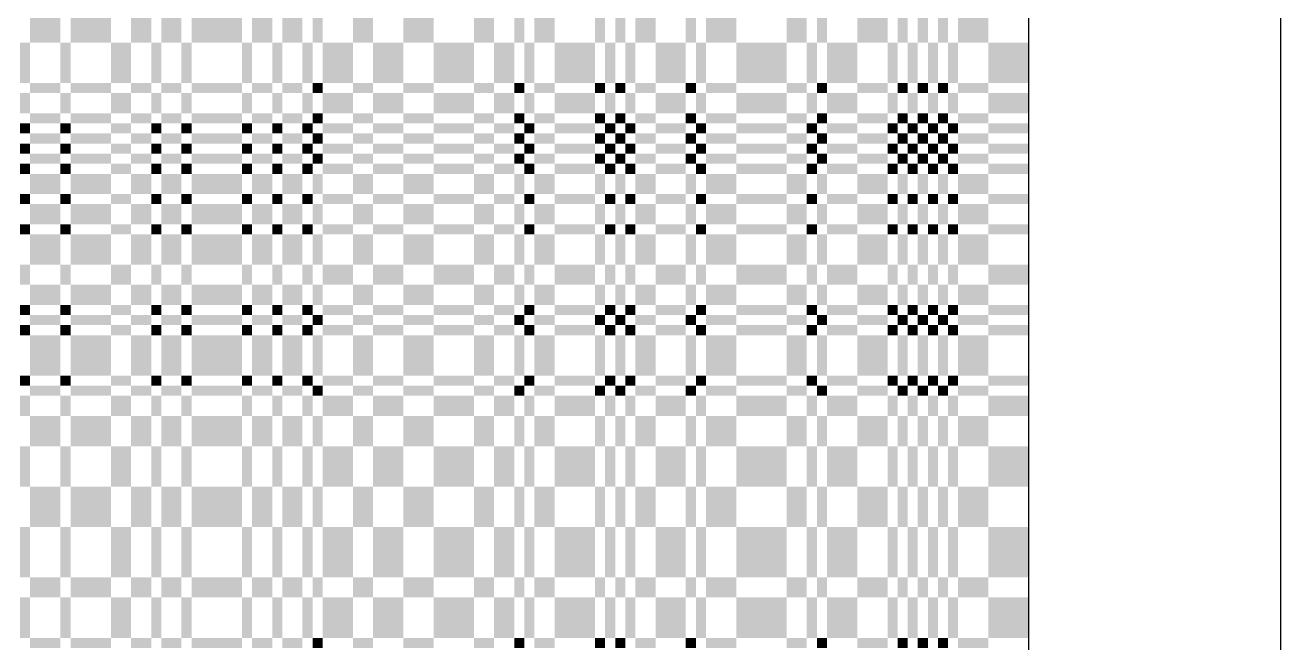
# Model space of a CAD drawing. Extents: x 0 to 200, y 0 to 200.
# Drawn here: x 100.4 to 200, y 99.6 to 148.6 of the extents above; entities that cross this region are included whole.
import ezdxf

# ---------------------------------------------------------------- set-up
doc = ezdxf.new("R2010")
doc.units = 0

msp = doc.modelspace()

# ---------------------------------------------------------------- linework, layer by layer
at = {"layer": 'CHROME'}
for points in [[(100.8, 147.2), (103.2, 147.2), (100.8, 149.6), (103.2, 149.6)], [(104, 147.2), (107.2, 147.2), (104, 149.6), (107.2, 149.6)], [(108.8, 147.2), (110.4, 147.2), (108.8, 149.6), (110.4, 149.6)], [(111.2, 147.2), (112.8, 147.2), (111.2, 149.6), (112.8, 149.6)], [(113.6, 147.2), (117.6, 147.2), (113.6, 149.6), (117.6, 149.6)], [(118.4, 147.2), (120, 147.2), (118.4, 149.6), (120, 149.6)], [(120.8, 147.2), (122.4, 147.2), (120.8, 149.6), (122.4, 149.6)], [(123.2, 147.2), (124, 147.2), (123.2, 149.6), (124, 149.6)], [(126.4, 147.2), (128, 147.2), (126.4, 149.6), (128, 149.6)], [(130.4, 147.2), (132.8, 147.2), (130.4, 149.6), (132.8, 149.6)], [(136, 147.2), (137.6, 147.2), (136, 149.6), (137.6, 149.6)], [(139.2, 147.2), (140, 147.2), (139.2, 149.6), (140, 149.6)], [(140.8, 147.2), (142.4, 147.2), (140.8, 149.6), (142.4, 149.6)], [(145.6, 147.2), (146.4, 147.2), (145.6, 149.6), (146.4, 149.6)], [(147.2, 147.2), (148, 147.2), (147.2, 149.6), (148, 149.6)], [(148.8, 147.2), (150.4, 147.2), (148.8, 149.6), (150.4, 149.6)], [(152.8, 147.2), (153.6, 147.2), (152.8, 149.6), (153.6, 149.6)], [(154.4, 147.2), (156.8, 147.2), (154.4, 149.6), (156.8, 149.6)], [(160.8, 147.2), (162.4, 147.2), (160.8, 149.6), (162.4, 149.6)], [(163.2, 147.2), (164, 147.2), (163.2, 149.6), (164, 149.6)], [(166.4, 147.2), (168.8, 147.2), (166.4, 149.6), (168.8, 149.6)], [(169.6, 147.2), (170.4, 147.2), (169.6, 149.6), (170.4, 149.6)], [(171.2, 147.2), (172, 147.2), (171.2, 149.6), (172, 149.6)], [(172.8, 147.2), (173.6, 147.2), (172.8, 149.6), (173.6, 149.6)], [(174.4, 147.2), (176.8, 147.2), (174.4, 149.6), (176.8, 149.6)], [(100, 144), (100.8, 144), (100, 147.2), (100.8, 147.2)], [(103.2, 144), (104, 144), (103.2, 147.2), (104, 147.2)], [(107.2, 144), (108.8, 144), (107.2, 147.2), (108.8, 147.2)], [(110.4, 144), (111.2, 144), (110.4, 147.2), (111.2, 147.2)], [(112.8, 144), (113.6, 144), (112.8, 147.2), (113.6, 147.2)], [(117.6, 144), (118.4, 144), (117.6, 147.2), (118.4, 147.2)], [(120, 144), (120.8, 144), (120, 147.2), (120.8, 147.2)], [(122.4, 144), (123.2, 144), (122.4, 147.2), (123.2, 147.2)], [(124, 144), (126.4, 144), (124, 147.2), (126.4, 147.2)], [(128, 144), (130.4, 144), (128, 147.2), (130.4, 147.2)], [(132.8, 144), (136, 144), (132.8, 147.2), (136, 147.2)], [(137.6, 144), (139.2, 144), (137.6, 147.2), (139.2, 147.2)], [(140, 144), (140.8, 144), (140, 147.2), (140.8, 147.2)], [(142.4, 144), (145.6, 144), (142.4, 147.2), (145.6, 147.2)], [(146.4, 144), (147.2, 144), (146.4, 147.2), (147.2, 147.2)], [(148, 144), (148.8, 144), (148, 147.2), (148.8, 147.2)], [(150.4, 144), (152.8, 144), (150.4, 147.2), (152.8, 147.2)], [(153.6, 144), (154.4, 144), (153.6, 147.2), (154.4, 147.2)], [(156.8, 144), (160.8, 144), (156.8, 147.2), (160.8, 147.2)], [(162.4, 144), (163.2, 144), (162.4, 147.2), (163.2, 147.2)], [(164, 144), (166.4, 144), (164, 147.2), (166.4, 147.2)], [(168.8, 144), (169.6, 144), (168.8, 147.2), (169.6, 147.2)], [(170.4, 144), (171.2, 144), (170.4, 147.2), (171.2, 147.2)], [(172, 144), (172.8, 144), (172, 147.2), (172.8, 147.2)], [(173.6, 144), (174.4, 144), (173.6, 147.2), (174.4, 147.2)], [(176.8, 144), (180, 144), (176.8, 147.2), (180, 147.2)], [(100.8, 143.2), (103.2, 143.2), (100.8, 144), (103.2, 144)], [(104, 143.2), (107.2, 143.2), (104, 144), (107.2, 144)], [(108.8, 143.2), (110.4, 143.2), (108.8, 144), (110.4, 144)], [(111.2, 143.2), (112.8, 143.2), (111.2, 144), (112.8, 144)], [(113.6, 143.2), (117.6, 143.2), (113.6, 144), (117.6, 144)], [(118.4, 143.2), (120, 143.2), (118.4, 144), (120, 144)], [(120.8, 143.2), (122.4, 143.2), (120.8, 144), (122.4, 144)], [(123.2, 143.2), (124, 143.2), (123.2, 144), (124, 144)], [(126.4, 143.2), (128, 143.2), (126.4, 144), (128, 144)], [(130.4, 143.2), (132.8, 143.2), (130.4, 144), (132.8, 144)], [(136, 143.2), (137.6, 143.2), (136, 144), (137.6, 144)], [(139.2, 143.2), (140, 143.2), (139.2, 144), (140, 144)], [(140.8, 143.2), (142.4, 143.2), (140.8, 144), (142.4, 144)], [(145.6, 143.2), (146.4, 143.2), (145.6, 144), (146.4, 144)], [(147.2, 143.2), (148, 143.2), (147.2, 144), (148, 144)], [(148.8, 143.2), (150.4, 143.2), (148.8, 144), (150.4, 144)], [(152.8, 143.2), (153.6, 143.2), (152.8, 144), (153.6, 144)], [(154.4, 143.2), (156.8, 143.2), (154.4, 144), (156.8, 144)], [(160.8, 143.2), (162.4, 143.2), (160.8, 144), (162.4, 144)], [(163.2, 143.2), (164, 143.2), (163.2, 144), (164, 144)], [(166.4, 143.2), (168.8, 143.2), (166.4, 144), (168.8, 144)], [(169.6, 143.2), (170.4, 143.2), (169.6, 144), (170.4, 144)], [(171.2, 143.2), (172, 143.2), (171.2, 144), (172, 144)], [(172.8, 143.2), (173.6, 143.2), (172.8, 144), (173.6, 144)], [(174.4, 143.2), (176.8, 143.2), (174.4, 144), (176.8, 144)], [(100, 141.6), (100.8, 141.6), (100, 143.2), (100.8, 143.2)], [(103.2, 141.6), (104, 141.6), (103.2, 143.2), (104, 143.2)], [(107.2, 141.6), (108.8, 141.6), (107.2, 143.2), (108.8, 143.2)], [(110.4, 141.6), (111.2, 141.6), (110.4, 143.2), (111.2, 143.2)], [(112.8, 141.6), (113.6, 141.6), (112.8, 143.2), (113.6, 143.2)], [(117.6, 141.6), (118.4, 141.6), (117.6, 143.2), (118.4, 143.2)], [(120, 141.6), (120.8, 141.6), (120, 143.2), (120.8, 143.2)], [(122.4, 141.6), (123.2, 141.6), (122.4, 143.2), (123.2, 143.2)], [(124, 141.6), (126.4, 141.6), (124, 143.2), (126.4, 143.2)], [(128, 141.6), (130.4, 141.6), (128, 143.2), (130.4, 143.2)], [(132.8, 141.6), (136, 141.6), (132.8, 143.2), (136, 143.2)], [(137.6, 141.6), (139.2, 141.6), (137.6, 143.2), (139.2, 143.2)], [(140, 141.6), (140.8, 141.6), (140, 143.2), (140.8, 143.2)], [(142.4, 141.6), (145.6, 141.6), (142.4, 143.2), (145.6, 143.2)], [(146.4, 141.6), (147.2, 141.6), (146.4, 143.2), (147.2, 143.2)], [(148, 141.6), (148.8, 141.6), (148, 143.2), (148.8, 143.2)], [(150.4, 141.6), (152.8, 141.6), (150.4, 143.2), (152.8, 143.2)], [(153.6, 141.6), (154.4, 141.6), (153.6, 143.2), (154.4, 143.2)], [(156.8, 141.6), (160.8, 141.6), (156.8, 143.2), (160.8, 143.2)], [(162.4, 141.6), (163.2, 141.6), (162.4, 143.2), (163.2, 143.2)], [(164, 141.6), (166.4, 141.6), (164, 143.2), (166.4, 143.2)], [(168.8, 141.6), (169.6, 141.6), (168.8, 143.2), (169.6, 143.2)], [(170.4, 141.6), (171.2, 141.6), (170.4, 143.2), (171.2, 143.2)], [(172, 141.6), (172.8, 141.6), (172, 143.2), (172.8, 143.2)], [(173.6, 141.6), (174.4, 141.6), (173.6, 143.2), (174.4, 143.2)], [(176.8, 141.6), (180, 141.6), (176.8, 143.2), (180, 143.2)], [(100.8, 140.8), (103.2, 140.8), (100.8, 141.6), (103.2, 141.6)], [(104, 140.8), (107.2, 140.8), (104, 141.6), (107.2, 141.6)], [(108.8, 140.8), (110.4, 140.8), (108.8, 141.6), (110.4, 141.6)], [(111.2, 140.8), (112.8, 140.8), (111.2, 141.6), (112.8, 141.6)], [(113.6, 140.8), (117.6, 140.8), (113.6, 141.6), (117.6, 141.6)], [(118.4, 140.8), (120, 140.8), (118.4, 141.6), (120, 141.6)], [(120.8, 140.8), (122.4, 140.8), (120.8, 141.6), (122.4, 141.6)], [(123.2, 140.8), (124, 140.8), (123.2, 141.6), (124, 141.6)], [(126.4, 140.8), (128, 140.8), (126.4, 141.6), (128, 141.6)], [(130.4, 140.8), (132.8, 140.8), (130.4, 141.6), (132.8, 141.6)], [(136, 140.8), (137.6, 140.8), (136, 141.6), (137.6, 141.6)], [(139.2, 140.8), (140, 140.8), (139.2, 141.6), (140, 141.6)], [(140.8, 140.8), (142.4, 140.8), (140.8, 141.6), (142.4, 141.6)], [(145.6, 140.8), (146.4, 140.8), (145.6, 141.6), (146.4, 141.6)], [(147.2, 140.8), (148, 140.8), (147.2, 141.6), (148, 141.6)], [(148.8, 140.8), (150.4, 140.8), (148.8, 141.6), (150.4, 141.6)], [(152.8, 140.8), (153.6, 140.8), (152.8, 141.6), (153.6, 141.6)], [(154.4, 140.8), (156.8, 140.8), (154.4, 141.6), (156.8, 141.6)], [(160.8, 140.8), (162.4, 140.8), (160.8, 141.6), (162.4, 141.6)], [(163.2, 140.8), (164, 140.8), (163.2, 141.6), (164, 141.6)], [(166.4, 140.8), (168.8, 140.8), (166.4, 141.6), (168.8, 141.6)], [(169.6, 140.8), (170.4, 140.8), (169.6, 141.6), (170.4, 141.6)], [(171.2, 140.8), (172, 140.8), (171.2, 141.6), (172, 141.6)], [(172.8, 140.8), (173.6, 140.8), (172.8, 141.6), (173.6, 141.6)], [(174.4, 140.8), (176.8, 140.8), (174.4, 141.6), (176.8, 141.6)], [(100, 140), (100.8, 140), (100, 140.8), (100.8, 140.8)], [(103.2, 140), (104, 140), (103.2, 140.8), (104, 140.8)], [(107.2, 140), (108.8, 140), (107.2, 140.8), (108.8, 140.8)], [(110.4, 140), (111.2, 140), (110.4, 140.8), (111.2, 140.8)], [(112.8, 140), (113.6, 140), (112.8, 140.8), (113.6, 140.8)], [(117.6, 140), (118.4, 140), (117.6, 140.8), (118.4, 140.8)], [(120, 140), (120.8, 140), (120, 140.8), (120.8, 140.8)], [(122.4, 140), (123.2, 140), (122.4, 140.8), (123.2, 140.8)], [(124, 140), (126.4, 140), (124, 140.8), (126.4, 140.8)], [(128, 140), (130.4, 140), (128, 140.8), (130.4, 140.8)], [(132.8, 140), (136, 140), (132.8, 140.8), (136, 140.8)], [(137.6, 140), (139.2, 140), (137.6, 140.8), (139.2, 140.8)], [(140, 140), (140.8, 140), (140, 140.8), (140.8, 140.8)], [(142.4, 140), (145.6, 140), (142.4, 140.8), (145.6, 140.8)], [(146.4, 140), (147.2, 140), (146.4, 140.8), (147.2, 140.8)], [(148, 140), (148.8, 140), (148, 140.8), (148.8, 140.8)], [(150.4, 140), (152.8, 140), (150.4, 140.8), (152.8, 140.8)], [(153.6, 140), (154.4, 140), (153.6, 140.8), (154.4, 140.8)], [(156.8, 140), (160.8, 140), (156.8, 140.8), (160.8, 140.8)], [(162.4, 140), (163.2, 140), (162.4, 140.8), (163.2, 140.8)], [(164, 140), (166.4, 140), (164, 140.8), (166.4, 140.8)], [(168.8, 140), (169.6, 140), (168.8, 140.8), (169.6, 140.8)], [(170.4, 140), (171.2, 140), (170.4, 140.8), (171.2, 140.8)], [(172, 140), (172.8, 140), (172, 140.8), (172.8, 140.8)], [(173.6, 140), (174.4, 140), (173.6, 140.8), (174.4, 140.8)], [(176.8, 140), (180, 140), (176.8, 140.8), (180, 140.8)], [(100.8, 139.2), (103.2, 139.2), (100.8, 140), (103.2, 140)], [(104, 139.2), (107.2, 139.2), (104, 140), (107.2, 140)], [(108.8, 139.2), (110.4, 139.2), (108.8, 140), (110.4, 140)], [(111.2, 139.2), (112.8, 139.2), (111.2, 140), (112.8, 140)], [(113.6, 139.2), (117.6, 139.2), (113.6, 140), (117.6, 140)], [(118.4, 139.2), (120, 139.2), (118.4, 140), (120, 140)], [(120.8, 139.2), (122.4, 139.2), (120.8, 140), (122.4, 140)], [(123.2, 139.2), (124, 139.2), (123.2, 140), (124, 140)], [(126.4, 139.2), (128, 139.2), (126.4, 140), (128, 140)], [(130.4, 139.2), (132.8, 139.2), (130.4, 140), (132.8, 140)], [(136, 139.2), (137.6, 139.2), (136, 140), (137.6, 140)], [(139.2, 139.2), (140, 139.2), (139.2, 140), (140, 140)], [(140.8, 139.2), (142.4, 139.2), (140.8, 140), (142.4, 140)], [(145.6, 139.2), (146.4, 139.2), (145.6, 140), (146.4, 140)], [(147.2, 139.2), (148, 139.2), (147.2, 140), (148, 140)], [(148.8, 139.2), (150.4, 139.2), (148.8, 140), (150.4, 140)], [(152.8, 139.2), (153.6, 139.2), (152.8, 140), (153.6, 140)], [(154.4, 139.2), (156.8, 139.2), (154.4, 140), (156.8, 140)], [(160.8, 139.2), (162.4, 139.2), (160.8, 140), (162.4, 140)], [(163.2, 139.2), (164, 139.2), (163.2, 140), (164, 140)], [(166.4, 139.2), (168.8, 139.2), (166.4, 140), (168.8, 140)], [(169.6, 139.2), (170.4, 139.2), (169.6, 140), (170.4, 140)], [(171.2, 139.2), (172, 139.2), (171.2, 140), (172, 140)], [(172.8, 139.2), (173.6, 139.2), (172.8, 140), (173.6, 140)], [(174.4, 139.2), (176.8, 139.2), (174.4, 140), (176.8, 140)], [(100, 138.4), (100.8, 138.4), (100, 139.2), (100.8, 139.2)], [(103.2, 138.4), (104, 138.4), (103.2, 139.2), (104, 139.2)], [(107.2, 138.4), (108.8, 138.4), (107.2, 139.2), (108.8, 139.2)], [(110.4, 138.4), (111.2, 138.4), (110.4, 139.2), (111.2, 139.2)], [(112.8, 138.4), (113.6, 138.4), (112.8, 139.2), (113.6, 139.2)], [(117.6, 138.4), (118.4, 138.4), (117.6, 139.2), (118.4, 139.2)], [(120, 138.4), (120.8, 138.4), (120, 139.2), (120.8, 139.2)], [(122.4, 138.4), (123.2, 138.4), (122.4, 139.2), (123.2, 139.2)], [(124, 138.4), (126.4, 138.4), (124, 139.2), (126.4, 139.2)], [(128, 138.4), (130.4, 138.4), (128, 139.2), (130.4, 139.2)], [(132.8, 138.4), (136, 138.4), (132.8, 139.2), (136, 139.2)], [(137.6, 138.4), (139.2, 138.4), (137.6, 139.2), (139.2, 139.2)], [(140, 138.4), (140.8, 138.4), (140, 139.2), (140.8, 139.2)], [(142.4, 138.4), (145.6, 138.4), (142.4, 139.2), (145.6, 139.2)], [(146.4, 138.4), (147.2, 138.4), (146.4, 139.2), (147.2, 139.2)], [(148, 138.4), (148.8, 138.4), (148, 139.2), (148.8, 139.2)], [(150.4, 138.4), (152.8, 138.4), (150.4, 139.2), (152.8, 139.2)], [(153.6, 138.4), (154.4, 138.4), (153.6, 139.2), (154.4, 139.2)], [(156.8, 138.4), (160.8, 138.4), (156.8, 139.2), (160.8, 139.2)], [(162.4, 138.4), (163.2, 138.4), (162.4, 139.2), (163.2, 139.2)], [(164, 138.4), (166.4, 138.4), (164, 139.2), (166.4, 139.2)], [(168.8, 138.4), (169.6, 138.4), (168.8, 139.2), (169.6, 139.2)], [(170.4, 138.4), (171.2, 138.4), (170.4, 139.2), (171.2, 139.2)], [(172, 138.4), (172.8, 138.4), (172, 139.2), (172.8, 139.2)], [(173.6, 138.4), (174.4, 138.4), (173.6, 139.2), (174.4, 139.2)], [(176.8, 138.4), (180, 138.4), (176.8, 139.2), (180, 139.2)], [(100, 136.8), (100.8, 136.8), (100, 137.6), (100.8, 137.6)], [(100.8, 137.6), (103.2, 137.6), (100.8, 138.4), (103.2, 138.4)], [(103.2, 136.8), (104, 136.8), (103.2, 137.6), (104, 137.6)], [(104, 137.6), (107.2, 137.6), (104, 138.4), (107.2, 138.4)], [(107.2, 136.8), (108.8, 136.8), (107.2, 137.6), (108.8, 137.6)], [(108.8, 137.6), (110.4, 137.6), (108.8, 138.4), (110.4, 138.4)], [(110.4, 136.8), (111.2, 136.8), (110.4, 137.6), (111.2, 137.6)], [(111.2, 137.6), (112.8, 137.6), (111.2, 138.4), (112.8, 138.4)], [(112.8, 136.8), (113.6, 136.8), (112.8, 137.6), (113.6, 137.6)], [(113.6, 137.6), (117.6, 137.6), (113.6, 138.4), (117.6, 138.4)], [(117.6, 136.8), (118.4, 136.8), (117.6, 137.6), (118.4, 137.6)], [(118.4, 137.6), (120, 137.6), (118.4, 138.4), (120, 138.4)], [(120, 136.8), (120.8, 136.8), (120, 137.6), (120.8, 137.6)], [(120.8, 137.6), (122.4, 137.6), (120.8, 138.4), (122.4, 138.4)], [(122.4, 136.8), (123.2, 136.8), (122.4, 137.6), (123.2, 137.6)], [(123.2, 137.6), (124, 137.6), (123.2, 138.4), (124, 138.4)], [(124, 136.8), (126.4, 136.8), (124, 137.6), (126.4, 137.6)], [(126.4, 137.6), (128, 137.6), (126.4, 138.4), (128, 138.4)], [(128, 136.8), (130.4, 136.8), (128, 137.6), (130.4, 137.6)], [(130.4, 137.6), (132.8, 137.6), (130.4, 138.4), (132.8, 138.4)], [(132.8, 136.8), (136, 136.8), (132.8, 137.6), (136, 137.6)], [(136, 137.6), (137.6, 137.6), (136, 138.4), (137.6, 138.4)], [(137.6, 136.8), (139.2, 136.8), (137.6, 137.6), (139.2, 137.6)], [(139.2, 137.6), (140, 137.6), (139.2, 138.4), (140, 138.4)], [(140, 136.8), (140.8, 136.8), (140, 137.6), (140.8, 137.6)], [(140.8, 137.6), (142.4, 137.6), (140.8, 138.4), (142.4, 138.4)], [(142.4, 136.8), (145.6, 136.8), (142.4, 137.6), (145.6, 137.6)], [(145.6, 137.6), (146.4, 137.6), (145.6, 138.4), (146.4, 138.4)], [(146.4, 136.8), (147.2, 136.8), (146.4, 137.6), (147.2, 137.6)], [(147.2, 137.6), (148, 137.6), (147.2, 138.4), (148, 138.4)], [(148, 136.8), (148.8, 136.8), (148, 137.6), (148.8, 137.6)], [(148.8, 137.6), (150.4, 137.6), (148.8, 138.4), (150.4, 138.4)], [(150.4, 136.8), (152.8, 136.8), (150.4, 137.6), (152.8, 137.6)], [(152.8, 137.6), (153.6, 137.6), (152.8, 138.4), (153.6, 138.4)], [(153.6, 136.8), (154.4, 136.8), (153.6, 137.6), (154.4, 137.6)], [(154.4, 137.6), (156.8, 137.6), (154.4, 138.4), (156.8, 138.4)], [(156.8, 136.8), (160.8, 136.8), (156.8, 137.6), (160.8, 137.6)], [(160.8, 137.6), (162.4, 137.6), (160.8, 138.4), (162.4, 138.4)], [(162.4, 136.8), (163.2, 136.8), (162.4, 137.6), (163.2, 137.6)], [(163.2, 137.6), (164, 137.6), (163.2, 138.4), (164, 138.4)], [(164, 136.8), (166.4, 136.8), (164, 137.6), (166.4, 137.6)], [(166.4, 137.6), (168.8, 137.6), (166.4, 138.4), (168.8, 138.4)], [(168.8, 136.8), (169.6, 136.8), (168.8, 137.6), (169.6, 137.6)], [(169.6, 137.6), (170.4, 137.6), (169.6, 138.4), (170.4, 138.4)], [(170.4, 136.8), (171.2, 136.8), (170.4, 137.6), (171.2, 137.6)], [(171.2, 137.6), (172, 137.6), (171.2, 138.4), (172, 138.4)], [(172, 136.8), (172.8, 136.8), (172, 137.6), (172.8, 137.6)], [(172.8, 137.6), (173.6, 137.6), (172.8, 138.4), (173.6, 138.4)], [(173.6, 136.8), (174.4, 136.8), (173.6, 137.6), (174.4, 137.6)], [(174.4, 137.6), (176.8, 137.6), (174.4, 138.4), (176.8, 138.4)], [(176.8, 136.8), (180, 136.8), (176.8, 137.6), (180, 137.6)], [(100.8, 135.2), (103.2, 135.2), (100.8, 136.8), (103.2, 136.8)], [(104, 135.2), (107.2, 135.2), (104, 136.8), (107.2, 136.8)], [(108.8, 135.2), (110.4, 135.2), (108.8, 136.8), (110.4, 136.8)], [(111.2, 135.2), (112.8, 135.2), (111.2, 136.8), (112.8, 136.8)], [(113.6, 135.2), (117.6, 135.2), (113.6, 136.8), (117.6, 136.8)], [(118.4, 135.2), (120, 135.2), (118.4, 136.8), (120, 136.8)], [(120.8, 135.2), (122.4, 135.2), (120.8, 136.8), (122.4, 136.8)], [(123.2, 135.2), (124, 135.2), (123.2, 136.8), (124, 136.8)], [(126.4, 135.2), (128, 135.2), (126.4, 136.8), (128, 136.8)], [(130.4, 135.2), (132.8, 135.2), (130.4, 136.8), (132.8, 136.8)], [(136, 135.2), (137.6, 135.2), (136, 136.8), (137.6, 136.8)], [(139.2, 135.2), (140, 135.2), (139.2, 136.8), (140, 136.8)], [(140.8, 135.2), (142.4, 135.2), (140.8, 136.8), (142.4, 136.8)], [(145.6, 135.2), (146.4, 135.2), (145.6, 136.8), (146.4, 136.8)], [(147.2, 135.2), (148, 135.2), (147.2, 136.8), (148, 136.8)], [(148.8, 135.2), (150.4, 135.2), (148.8, 136.8), (150.4, 136.8)], [(152.8, 135.2), (153.6, 135.2), (152.8, 136.8), (153.6, 136.8)], [(154.4, 135.2), (156.8, 135.2), (154.4, 136.8), (156.8, 136.8)], [(160.8, 135.2), (162.4, 135.2), (160.8, 136.8), (162.4, 136.8)], [(163.2, 135.2), (164, 135.2), (163.2, 136.8), (164, 136.8)], [(166.4, 135.2), (168.8, 135.2), (166.4, 136.8), (168.8, 136.8)], [(169.6, 135.2), (170.4, 135.2), (169.6, 136.8), (170.4, 136.8)], [(171.2, 135.2), (172, 135.2), (171.2, 136.8), (172, 136.8)], [(172.8, 135.2), (173.6, 135.2), (172.8, 136.8), (173.6, 136.8)], [(174.4, 135.2), (176.8, 135.2), (174.4, 136.8), (176.8, 136.8)], [(100, 134.4), (100.8, 134.4), (100, 135.2), (100.8, 135.2)], [(103.2, 134.4), (104, 134.4), (103.2, 135.2), (104, 135.2)], [(107.2, 134.4), (108.8, 134.4), (107.2, 135.2), (108.8, 135.2)], [(110.4, 134.4), (111.2, 134.4), (110.4, 135.2), (111.2, 135.2)], [(112.8, 134.4), (113.6, 134.4), (112.8, 135.2), (113.6, 135.2)], [(117.6, 134.4), (118.4, 134.4), (117.6, 135.2), (118.4, 135.2)], [(120, 134.4), (120.8, 134.4), (120, 135.2), (120.8, 135.2)], [(122.4, 134.4), (123.2, 134.4), (122.4, 135.2), (123.2, 135.2)], [(124, 134.4), (126.4, 134.4), (124, 135.2), (126.4, 135.2)], [(128, 134.4), (130.4, 134.4), (128, 135.2), (130.4, 135.2)], [(132.8, 134.4), (136, 134.4), (132.8, 135.2), (136, 135.2)], [(137.6, 134.4), (139.2, 134.4), (137.6, 135.2), (139.2, 135.2)], [(140, 134.4), (140.8, 134.4), (140, 135.2), (140.8, 135.2)], [(142.4, 134.4), (145.6, 134.4), (142.4, 135.2), (145.6, 135.2)], [(146.4, 134.4), (147.2, 134.4), (146.4, 135.2), (147.2, 135.2)], [(148, 134.4), (148.8, 134.4), (148, 135.2), (148.8, 135.2)], [(150.4, 134.4), (152.8, 134.4), (150.4, 135.2), (152.8, 135.2)], [(153.6, 134.4), (154.4, 134.4), (153.6, 135.2), (154.4, 135.2)], [(156.8, 134.4), (160.8, 134.4), (156.8, 135.2), (160.8, 135.2)], [(162.4, 134.4), (163.2, 134.4), (162.4, 135.2), (163.2, 135.2)], [(164, 134.4), (166.4, 134.4), (164, 135.2), (166.4, 135.2)], [(168.8, 134.4), (169.6, 134.4), (168.8, 135.2), (169.6, 135.2)], [(170.4, 134.4), (171.2, 134.4), (170.4, 135.2), (171.2, 135.2)], [(172, 134.4), (172.8, 134.4), (172, 135.2), (172.8, 135.2)], [(173.6, 134.4), (174.4, 134.4), (173.6, 135.2), (174.4, 135.2)], [(176.8, 134.4), (180, 134.4), (176.8, 135.2), (180, 135.2)], [(100.8, 132.8), (103.2, 132.8), (100.8, 134.4), (103.2, 134.4)], [(104, 132.8), (107.2, 132.8), (104, 134.4), (107.2, 134.4)], [(108.8, 132.8), (110.4, 132.8), (108.8, 134.4), (110.4, 134.4)], [(111.2, 132.8), (112.8, 132.8), (111.2, 134.4), (112.8, 134.4)], [(113.6, 132.8), (117.6, 132.8), (113.6, 134.4), (117.6, 134.4)], [(118.4, 132.8), (120, 132.8), (118.4, 134.4), (120, 134.4)], [(120.8, 132.8), (122.4, 132.8), (120.8, 134.4), (122.4, 134.4)], [(123.2, 132.8), (124, 132.8), (123.2, 134.4), (124, 134.4)], [(126.4, 132.8), (128, 132.8), (126.4, 134.4), (128, 134.4)], [(130.4, 132.8), (132.8, 132.8), (130.4, 134.4), (132.8, 134.4)], [(136, 132.8), (137.6, 132.8), (136, 134.4), (137.6, 134.4)], [(139.2, 132.8), (140, 132.8), (139.2, 134.4), (140, 134.4)], [(140.8, 132.8), (142.4, 132.8), (140.8, 134.4), (142.4, 134.4)], [(145.6, 132.8), (146.4, 132.8), (145.6, 134.4), (146.4, 134.4)], [(147.2, 132.8), (148, 132.8), (147.2, 134.4), (148, 134.4)], [(148.8, 132.8), (150.4, 132.8), (148.8, 134.4), (150.4, 134.4)], [(152.8, 132.8), (153.6, 132.8), (152.8, 134.4), (153.6, 134.4)], [(154.4, 132.8), (156.8, 132.8), (154.4, 134.4), (156.8, 134.4)], [(160.8, 132.8), (162.4, 132.8), (160.8, 134.4), (162.4, 134.4)], [(163.2, 132.8), (164, 132.8), (163.2, 134.4), (164, 134.4)], [(166.4, 132.8), (168.8, 132.8), (166.4, 134.4), (168.8, 134.4)], [(169.6, 132.8), (170.4, 132.8), (169.6, 134.4), (170.4, 134.4)], [(171.2, 132.8), (172, 132.8), (171.2, 134.4), (172, 134.4)], [(172.8, 132.8), (173.6, 132.8), (172.8, 134.4), (173.6, 134.4)], [(174.4, 132.8), (176.8, 132.8), (174.4, 134.4), (176.8, 134.4)], [(100, 132), (100.8, 132), (100, 132.8), (100.8, 132.8)], [(103.2, 132), (104, 132), (103.2, 132.8), (104, 132.8)], [(107.2, 132), (108.8, 132), (107.2, 132.8), (108.8, 132.8)], [(110.4, 132), (111.2, 132), (110.4, 132.8), (111.2, 132.8)], [(112.8, 132), (113.6, 132), (112.8, 132.8), (113.6, 132.8)], [(117.6, 132), (118.4, 132), (117.6, 132.8), (118.4, 132.8)], [(120, 132), (120.8, 132), (120, 132.8), (120.8, 132.8)], [(122.4, 132), (123.2, 132), (122.4, 132.8), (123.2, 132.8)], [(124, 132), (126.4, 132), (124, 132.8), (126.4, 132.8)], [(128, 132), (130.4, 132), (128, 132.8), (130.4, 132.8)], [(132.8, 132), (136, 132), (132.8, 132.8), (136, 132.8)], [(137.6, 132), (139.2, 132), (137.6, 132.8), (139.2, 132.8)], [(140, 132), (140.8, 132), (140, 132.8), (140.8, 132.8)], [(142.4, 132), (145.6, 132), (142.4, 132.8), (145.6, 132.8)], [(146.4, 132), (147.2, 132), (146.4, 132.8), (147.2, 132.8)], [(148, 132), (148.8, 132), (148, 132.8), (148.8, 132.8)], [(150.4, 132), (152.8, 132), (150.4, 132.8), (152.8, 132.8)], [(153.6, 132), (154.4, 132), (153.6, 132.8), (154.4, 132.8)], [(156.8, 132), (160.8, 132), (156.8, 132.8), (160.8, 132.8)], [(162.4, 132), (163.2, 132), (162.4, 132.8), (163.2, 132.8)], [(164, 132), (166.4, 132), (164, 132.8), (166.4, 132.8)], [(168.8, 132), (169.6, 132), (168.8, 132.8), (169.6, 132.8)], [(170.4, 132), (171.2, 132), (170.4, 132.8), (171.2, 132.8)], [(172, 132), (172.8, 132), (172, 132.8), (172.8, 132.8)], [(173.6, 132), (174.4, 132), (173.6, 132.8), (174.4, 132.8)], [(176.8, 132), (180, 132), (176.8, 132.8), (180, 132.8)], [(100.8, 129.6), (103.2, 129.6), (100.8, 132), (103.2, 132)], [(104, 129.6), (107.2, 129.6), (104, 132), (107.2, 132)], [(108.8, 129.6), (110.4, 129.6), (108.8, 132), (110.4, 132)], [(111.2, 129.6), (112.8, 129.6), (111.2, 132), (112.8, 132)], [(113.6, 129.6), (117.6, 129.6), (113.6, 132), (117.6, 132)], [(118.4, 129.6), (120, 129.6), (118.4, 132), (120, 132)], [(120.8, 129.6), (122.4, 129.6), (120.8, 132), (122.4, 132)], [(123.2, 129.6), (124, 129.6), (123.2, 132), (124, 132)], [(126.4, 129.6), (128, 129.6), (126.4, 132), (128, 132)], [(130.4, 129.6), (132.8, 129.6), (130.4, 132), (132.8, 132)], [(136, 129.6), (137.6, 129.6), (136, 132), (137.6, 132)], [(139.2, 129.6), (140, 129.6), (139.2, 132), (140, 132)], [(140.8, 129.6), (142.4, 129.6), (140.8, 132), (142.4, 132)], [(145.6, 129.6), (146.4, 129.6), (145.6, 132), (146.4, 132)], [(147.2, 129.6), (148, 129.6), (147.2, 132), (148, 132)], [(148.8, 129.6), (150.4, 129.6), (148.8, 132), (150.4, 132)], [(152.8, 129.6), (153.6, 129.6), (152.8, 132), (153.6, 132)], [(154.4, 129.6), (156.8, 129.6), (154.4, 132), (156.8, 132)], [(160.8, 129.6), (162.4, 129.6), (160.8, 132), (162.4, 132)], [(163.2, 129.6), (164, 129.6), (163.2, 132), (164, 132)], [(166.4, 129.6), (168.8, 129.6), (166.4, 132), (168.8, 132)], [(169.6, 129.6), (170.4, 129.6), (169.6, 132), (170.4, 132)], [(171.2, 129.6), (172, 129.6), (171.2, 132), (172, 132)], [(172.8, 129.6), (173.6, 129.6), (172.8, 132), (173.6, 132)], [(174.4, 129.6), (176.8, 129.6), (174.4, 132), (176.8, 132)], [(100, 128), (100.8, 128), (100, 129.6), (100.8, 129.6)], [(103.2, 128), (104, 128), (103.2, 129.6), (104, 129.6)], [(107.2, 128), (108.8, 128), (107.2, 129.6), (108.8, 129.6)], [(110.4, 128), (111.2, 128), (110.4, 129.6), (111.2, 129.6)], [(112.8, 128), (113.6, 128), (112.8, 129.6), (113.6, 129.6)], [(117.6, 128), (118.4, 128), (117.6, 129.6), (118.4, 129.6)], [(120, 128), (120.8, 128), (120, 129.6), (120.8, 129.6)], [(122.4, 128), (123.2, 128), (122.4, 129.6), (123.2, 129.6)], [(124, 128), (126.4, 128), (124, 129.6), (126.4, 129.6)], [(128, 128), (130.4, 128), (128, 129.6), (130.4, 129.6)], [(132.8, 128), (136, 128), (132.8, 129.6), (136, 129.6)], [(137.6, 128), (139.2, 128), (137.6, 129.6), (139.2, 129.6)], [(140, 128), (140.8, 128), (140, 129.6), (140.8, 129.6)], [(142.4, 128), (145.6, 128), (142.4, 129.6), (145.6, 129.6)], [(146.4, 128), (147.2, 128), (146.4, 129.6), (147.2, 129.6)], [(148, 128), (148.8, 128), (148, 129.6), (148.8, 129.6)], [(150.4, 128), (152.8, 128), (150.4, 129.6), (152.8, 129.6)], [(153.6, 128), (154.4, 128), (153.6, 129.6), (154.4, 129.6)], [(156.8, 128), (160.8, 128), (156.8, 129.6), (160.8, 129.6)], [(162.4, 128), (163.2, 128), (162.4, 129.6), (163.2, 129.6)], [(164, 128), (166.4, 128), (164, 129.6), (166.4, 129.6)], [(168.8, 128), (169.6, 128), (168.8, 129.6), (169.6, 129.6)], [(170.4, 128), (171.2, 128), (170.4, 129.6), (171.2, 129.6)], [(172, 128), (172.8, 128), (172, 129.6), (172.8, 129.6)], [(173.6, 128), (174.4, 128), (173.6, 129.6), (174.4, 129.6)], [(176.8, 128), (180, 128), (176.8, 129.6), (180, 129.6)], [(100.8, 126.4), (103.2, 126.4), (100.8, 128), (103.2, 128)], [(104, 126.4), (107.2, 126.4), (104, 128), (107.2, 128)], [(108.8, 126.4), (110.4, 126.4), (108.8, 128), (110.4, 128)], [(111.2, 126.4), (112.8, 126.4), (111.2, 128), (112.8, 128)], [(113.6, 126.4), (117.6, 126.4), (113.6, 128), (117.6, 128)], [(118.4, 126.4), (120, 126.4), (118.4, 128), (120, 128)], [(120.8, 126.4), (122.4, 126.4), (120.8, 128), (122.4, 128)], [(123.2, 126.4), (124, 126.4), (123.2, 128), (124, 128)], [(126.4, 126.4), (128, 126.4), (126.4, 128), (128, 128)], [(130.4, 126.4), (132.8, 126.4), (130.4, 128), (132.8, 128)], [(136, 126.4), (137.6, 126.4), (136, 128), (137.6, 128)], [(139.2, 126.4), (140, 126.4), (139.2, 128), (140, 128)], [(140.8, 126.4), (142.4, 126.4), (140.8, 128), (142.4, 128)], [(145.6, 126.4), (146.4, 126.4), (145.6, 128), (146.4, 128)], [(147.2, 126.4), (148, 126.4), (147.2, 128), (148, 128)], [(148.8, 126.4), (150.4, 126.4), (148.8, 128), (150.4, 128)], [(152.8, 126.4), (153.6, 126.4), (152.8, 128), (153.6, 128)], [(154.4, 126.4), (156.8, 126.4), (154.4, 128), (156.8, 128)], [(160.8, 126.4), (162.4, 126.4), (160.8, 128), (162.4, 128)], [(163.2, 126.4), (164, 126.4), (163.2, 128), (164, 128)], [(166.4, 126.4), (168.8, 126.4), (166.4, 128), (168.8, 128)], [(169.6, 126.4), (170.4, 126.4), (169.6, 128), (170.4, 128)], [(171.2, 126.4), (172, 126.4), (171.2, 128), (172, 128)], [(172.8, 126.4), (173.6, 126.4), (172.8, 128), (173.6, 128)], [(174.4, 126.4), (176.8, 126.4), (174.4, 128), (176.8, 128)], [(100, 125.6), (100.8, 125.6), (100, 126.4), (100.8, 126.4)], [(100.8, 124.8), (103.2, 124.8), (100.8, 125.6), (103.2, 125.6)], [(103.2, 125.6), (104, 125.6), (103.2, 126.4), (104, 126.4)], [(104, 124.8), (107.2, 124.8), (104, 125.6), (107.2, 125.6)], [(107.2, 125.6), (108.8, 125.6), (107.2, 126.4), (108.8, 126.4)], [(108.8, 124.8), (110.4, 124.8), (108.8, 125.6), (110.4, 125.6)], [(110.4, 125.6), (111.2, 125.6), (110.4, 126.4), (111.2, 126.4)], [(111.2, 124.8), (112.8, 124.8), (111.2, 125.6), (112.8, 125.6)], [(112.8, 125.6), (113.6, 125.6), (112.8, 126.4), (113.6, 126.4)], [(113.6, 124.8), (117.6, 124.8), (113.6, 125.6), (117.6, 125.6)], [(117.6, 125.6), (118.4, 125.6), (117.6, 126.4), (118.4, 126.4)], [(118.4, 124.8), (120, 124.8), (118.4, 125.6), (120, 125.6)], [(120, 125.6), (120.8, 125.6), (120, 126.4), (120.8, 126.4)], [(120.8, 124.8), (122.4, 124.8), (120.8, 125.6), (122.4, 125.6)], [(122.4, 125.6), (123.2, 125.6), (122.4, 126.4), (123.2, 126.4)], [(123.2, 124.8), (124, 124.8), (123.2, 125.6), (124, 125.6)], [(124, 125.6), (126.4, 125.6), (124, 126.4), (126.4, 126.4)], [(126.4, 124.8), (128, 124.8), (126.4, 125.6), (128, 125.6)], [(128, 125.6), (130.4, 125.6), (128, 126.4), (130.4, 126.4)], [(130.4, 124.8), (132.8, 124.8), (130.4, 125.6), (132.8, 125.6)], [(132.8, 125.6), (136, 125.6), (132.8, 126.4), (136, 126.4)], [(136, 124.8), (137.6, 124.8), (136, 125.6), (137.6, 125.6)], [(137.6, 125.6), (139.2, 125.6), (137.6, 126.4), (139.2, 126.4)], [(139.2, 124.8), (140, 124.8), (139.2, 125.6), (140, 125.6)], [(140, 125.6), (140.8, 125.6), (140, 126.4), (140.8, 126.4)], [(140.8, 124.8), (142.4, 124.8), (140.8, 125.6), (142.4, 125.6)], [(142.4, 125.6), (145.6, 125.6), (142.4, 126.4), (145.6, 126.4)], [(145.6, 124.8), (146.4, 124.8), (145.6, 125.6), (146.4, 125.6)], [(146.4, 125.6), (147.2, 125.6), (146.4, 126.4), (147.2, 126.4)], [(147.2, 124.8), (148, 124.8), (147.2, 125.6), (148, 125.6)], [(148, 125.6), (148.8, 125.6), (148, 126.4), (148.8, 126.4)], [(148.8, 124.8), (150.4, 124.8), (148.8, 125.6), (150.4, 125.6)], [(150.4, 125.6), (152.8, 125.6), (150.4, 126.4), (152.8, 126.4)], [(152.8, 124.8), (153.6, 124.8), (152.8, 125.6), (153.6, 125.6)], [(153.6, 125.6), (154.4, 125.6), (153.6, 126.4), (154.4, 126.4)], [(154.4, 124.8), (156.8, 124.8), (154.4, 125.6), (156.8, 125.6)], [(156.8, 125.6), (160.8, 125.6), (156.8, 126.4), (160.8, 126.4)], [(160.8, 124.8), (162.4, 124.8), (160.8, 125.6), (162.4, 125.6)], [(162.4, 125.6), (163.2, 125.6), (162.4, 126.4), (163.2, 126.4)], [(163.2, 124.8), (164, 124.8), (163.2, 125.6), (164, 125.6)], [(164, 125.6), (166.4, 125.6), (164, 126.4), (166.4, 126.4)], [(166.4, 124.8), (168.8, 124.8), (166.4, 125.6), (168.8, 125.6)], [(168.8, 125.6), (169.6, 125.6), (168.8, 126.4), (169.6, 126.4)], [(169.6, 124.8), (170.4, 124.8), (169.6, 125.6), (170.4, 125.6)], [(170.4, 125.6), (171.2, 125.6), (170.4, 126.4), (171.2, 126.4)], [(171.2, 124.8), (172, 124.8), (171.2, 125.6), (172, 125.6)], [(172, 125.6), (172.8, 125.6), (172, 126.4), (172.8, 126.4)], [(172.8, 124.8), (173.6, 124.8), (172.8, 125.6), (173.6, 125.6)], [(173.6, 125.6), (174.4, 125.6), (173.6, 126.4), (174.4, 126.4)], [(174.4, 124.8), (176.8, 124.8), (174.4, 125.6), (176.8, 125.6)], [(176.8, 125.6), (180, 125.6), (176.8, 126.4), (180, 126.4)], [(100, 124), (100.8, 124), (100, 124.8), (100.8, 124.8)], [(103.2, 124), (104, 124), (103.2, 124.8), (104, 124.8)], [(107.2, 124), (108.8, 124), (107.2, 124.8), (108.8, 124.8)], [(110.4, 124), (111.2, 124), (110.4, 124.8), (111.2, 124.8)], [(112.8, 124), (113.6, 124), (112.8, 124.8), (113.6, 124.8)], [(117.6, 124), (118.4, 124), (117.6, 124.8), (118.4, 124.8)], [(120, 124), (120.8, 124), (120, 124.8), (120.8, 124.8)], [(122.4, 124), (123.2, 124), (122.4, 124.8), (123.2, 124.8)], [(124, 124), (126.4, 124), (124, 124.8), (126.4, 124.8)], [(128, 124), (130.4, 124), (128, 124.8), (130.4, 124.8)], [(132.8, 124), (136, 124), (132.8, 124.8), (136, 124.8)], [(137.6, 124), (139.2, 124), (137.6, 124.8), (139.2, 124.8)], [(140, 124), (140.8, 124), (140, 124.8), (140.8, 124.8)], [(142.4, 124), (145.6, 124), (142.4, 124.8), (145.6, 124.8)], [(146.4, 124), (147.2, 124), (146.4, 124.8), (147.2, 124.8)], [(148, 124), (148.8, 124), (148, 124.8), (148.8, 124.8)], [(150.4, 124), (152.8, 124), (150.4, 124.8), (152.8, 124.8)], [(153.6, 124), (154.4, 124), (153.6, 124.8), (154.4, 124.8)], [(156.8, 124), (160.8, 124), (156.8, 124.8), (160.8, 124.8)], [(162.4, 124), (163.2, 124), (162.4, 124.8), (163.2, 124.8)], [(164, 124), (166.4, 124), (164, 124.8), (166.4, 124.8)], [(168.8, 124), (169.6, 124), (168.8, 124.8), (169.6, 124.8)], [(170.4, 124), (171.2, 124), (170.4, 124.8), (171.2, 124.8)], [(172, 124), (172.8, 124), (172, 124.8), (172.8, 124.8)], [(173.6, 124), (174.4, 124), (173.6, 124.8), (174.4, 124.8)], [(176.8, 124), (180, 124), (176.8, 124.8), (180, 124.8)], [(100.8, 120.8), (103.2, 120.8), (100.8, 124), (103.2, 124)], [(104, 120.8), (107.2, 120.8), (104, 124), (107.2, 124)], [(108.8, 120.8), (110.4, 120.8), (108.8, 124), (110.4, 124)], [(111.2, 120.8), (112.8, 120.8), (111.2, 124), (112.8, 124)], [(113.6, 120.8), (117.6, 120.8), (113.6, 124), (117.6, 124)], [(118.4, 120.8), (120, 120.8), (118.4, 124), (120, 124)], [(120.8, 120.8), (122.4, 120.8), (120.8, 124), (122.4, 124)], [(123.2, 120.8), (124, 120.8), (123.2, 124), (124, 124)], [(126.4, 120.8), (128, 120.8), (126.4, 124), (128, 124)], [(130.4, 120.8), (132.8, 120.8), (130.4, 124), (132.8, 124)], [(136, 120.8), (137.6, 120.8), (136, 124), (137.6, 124)], [(139.2, 120.8), (140, 120.8), (139.2, 124), (140, 124)], [(140.8, 120.8), (142.4, 120.8), (140.8, 124), (142.4, 124)], [(145.6, 120.8), (146.4, 120.8), (145.6, 124), (146.4, 124)], [(147.2, 120.8), (148, 120.8), (147.2, 124), (148, 124)], [(148.8, 120.8), (150.4, 120.8), (148.8, 124), (150.4, 124)], [(152.8, 120.8), (153.6, 120.8), (152.8, 124), (153.6, 124)], [(154.4, 120.8), (156.8, 120.8), (154.4, 124), (156.8, 124)], [(160.8, 120.8), (162.4, 120.8), (160.8, 124), (162.4, 124)], [(163.2, 120.8), (164, 120.8), (163.2, 124), (164, 124)], [(166.4, 120.8), (168.8, 120.8), (166.4, 124), (168.8, 124)], [(169.6, 120.8), (170.4, 120.8), (169.6, 124), (170.4, 124)], [(171.2, 120.8), (172, 120.8), (171.2, 124), (172, 124)], [(172.8, 120.8), (173.6, 120.8), (172.8, 124), (173.6, 124)], [(174.4, 120.8), (176.8, 120.8), (174.4, 124), (176.8, 124)], [(100, 120), (100.8, 120), (100, 120.8), (100.8, 120.8)], [(103.2, 120), (104, 120), (103.2, 120.8), (104, 120.8)], [(107.2, 120), (108.8, 120), (107.2, 120.8), (108.8, 120.8)], [(110.4, 120), (111.2, 120), (110.4, 120.8), (111.2, 120.8)], [(112.8, 120), (113.6, 120), (112.8, 120.8), (113.6, 120.8)], [(117.6, 120), (118.4, 120), (117.6, 120.8), (118.4, 120.8)], [(120, 120), (120.8, 120), (120, 120.8), (120.8, 120.8)], [(122.4, 120), (123.2, 120), (122.4, 120.8), (123.2, 120.8)], [(124, 120), (126.4, 120), (124, 120.8), (126.4, 120.8)], [(128, 120), (130.4, 120), (128, 120.8), (130.4, 120.8)], [(132.8, 120), (136, 120), (132.8, 120.8), (136, 120.8)], [(137.6, 120), (139.2, 120), (137.6, 120.8), (139.2, 120.8)], [(140, 120), (140.8, 120), (140, 120.8), (140.8, 120.8)], [(142.4, 120), (145.6, 120), (142.4, 120.8), (145.6, 120.8)], [(146.4, 120), (147.2, 120), (146.4, 120.8), (147.2, 120.8)], [(148, 120), (148.8, 120), (148, 120.8), (148.8, 120.8)], [(150.4, 120), (152.8, 120), (150.4, 120.8), (152.8, 120.8)], [(153.6, 120), (154.4, 120), (153.6, 120.8), (154.4, 120.8)], [(156.8, 120), (160.8, 120), (156.8, 120.8), (160.8, 120.8)], [(162.4, 120), (163.2, 120), (162.4, 120.8), (163.2, 120.8)], [(164, 120), (166.4, 120), (164, 120.8), (166.4, 120.8)], [(168.8, 120), (169.6, 120), (168.8, 120.8), (169.6, 120.8)], [(170.4, 120), (171.2, 120), (170.4, 120.8), (171.2, 120.8)], [(172, 120), (172.8, 120), (172, 120.8), (172.8, 120.8)], [(173.6, 120), (174.4, 120), (173.6, 120.8), (174.4, 120.8)], [(176.8, 120), (180, 120), (176.8, 120.8), (180, 120.8)], [(100.8, 119.2), (103.2, 119.2), (100.8, 120), (103.2, 120)], [(104, 119.2), (107.2, 119.2), (104, 120), (107.2, 120)], [(108.8, 119.2), (110.4, 119.2), (108.8, 120), (110.4, 120)], [(111.2, 119.2), (112.8, 119.2), (111.2, 120), (112.8, 120)], [(113.6, 119.2), (117.6, 119.2), (113.6, 120), (117.6, 120)], [(118.4, 119.2), (120, 119.2), (118.4, 120), (120, 120)], [(120.8, 119.2), (122.4, 119.2), (120.8, 120), (122.4, 120)], [(123.2, 119.2), (124, 119.2), (123.2, 120), (124, 120)], [(126.4, 119.2), (128, 119.2), (126.4, 120), (128, 120)], [(130.4, 119.2), (132.8, 119.2), (130.4, 120), (132.8, 120)], [(136, 119.2), (137.6, 119.2), (136, 120), (137.6, 120)], [(139.2, 119.2), (140, 119.2), (139.2, 120), (140, 120)], [(140.8, 119.2), (142.4, 119.2), (140.8, 120), (142.4, 120)], [(145.6, 119.2), (146.4, 119.2), (145.6, 120), (146.4, 120)], [(147.2, 119.2), (148, 119.2), (147.2, 120), (148, 120)], [(148.8, 119.2), (150.4, 119.2), (148.8, 120), (150.4, 120)], [(152.8, 119.2), (153.6, 119.2), (152.8, 120), (153.6, 120)], [(154.4, 119.2), (156.8, 119.2), (154.4, 120), (156.8, 120)], [(160.8, 119.2), (162.4, 119.2), (160.8, 120), (162.4, 120)], [(163.2, 119.2), (164, 119.2), (163.2, 120), (164, 120)], [(166.4, 119.2), (168.8, 119.2), (166.4, 120), (168.8, 120)], [(169.6, 119.2), (170.4, 119.2), (169.6, 120), (170.4, 120)], [(171.2, 119.2), (172, 119.2), (171.2, 120), (172, 120)], [(172.8, 119.2), (173.6, 119.2), (172.8, 120), (173.6, 120)], [(174.4, 119.2), (176.8, 119.2), (174.4, 120), (176.8, 120)], [(100, 117.6), (100.8, 117.6), (100, 119.2), (100.8, 119.2)], [(103.2, 117.6), (104, 117.6), (103.2, 119.2), (104, 119.2)], [(107.2, 117.6), (108.8, 117.6), (107.2, 119.2), (108.8, 119.2)], [(110.4, 117.6), (111.2, 117.6), (110.4, 119.2), (111.2, 119.2)], [(112.8, 117.6), (113.6, 117.6), (112.8, 119.2), (113.6, 119.2)], [(117.6, 117.6), (118.4, 117.6), (117.6, 119.2), (118.4, 119.2)], [(120, 117.6), (120.8, 117.6), (120, 119.2), (120.8, 119.2)], [(122.4, 117.6), (123.2, 117.6), (122.4, 119.2), (123.2, 119.2)], [(124, 117.6), (126.4, 117.6), (124, 119.2), (126.4, 119.2)], [(128, 117.6), (130.4, 117.6), (128, 119.2), (130.4, 119.2)], [(132.8, 117.6), (136, 117.6), (132.8, 119.2), (136, 119.2)], [(137.6, 117.6), (139.2, 117.6), (137.6, 119.2), (139.2, 119.2)], [(140, 117.6), (140.8, 117.6), (140, 119.2), (140.8, 119.2)], [(142.4, 117.6), (145.6, 117.6), (142.4, 119.2), (145.6, 119.2)], [(146.4, 117.6), (147.2, 117.6), (146.4, 119.2), (147.2, 119.2)], [(148, 117.6), (148.8, 117.6), (148, 119.2), (148.8, 119.2)], [(150.4, 117.6), (152.8, 117.6), (150.4, 119.2), (152.8, 119.2)], [(153.6, 117.6), (154.4, 117.6), (153.6, 119.2), (154.4, 119.2)], [(156.8, 117.6), (160.8, 117.6), (156.8, 119.2), (160.8, 119.2)], [(162.4, 117.6), (163.2, 117.6), (162.4, 119.2), (163.2, 119.2)], [(164, 117.6), (166.4, 117.6), (164, 119.2), (166.4, 119.2)], [(168.8, 117.6), (169.6, 117.6), (168.8, 119.2), (169.6, 119.2)], [(170.4, 117.6), (171.2, 117.6), (170.4, 119.2), (171.2, 119.2)], [(172, 117.6), (172.8, 117.6), (172, 119.2), (172.8, 119.2)], [(173.6, 117.6), (174.4, 117.6), (173.6, 119.2), (174.4, 119.2)], [(176.8, 117.6), (180, 117.6), (176.8, 119.2), (180, 119.2)], [(100.8, 115.2), (103.2, 115.2), (100.8, 117.6), (103.2, 117.6)], [(104, 115.2), (107.2, 115.2), (104, 117.6), (107.2, 117.6)], [(108.8, 115.2), (110.4, 115.2), (108.8, 117.6), (110.4, 117.6)], [(111.2, 115.2), (112.8, 115.2), (111.2, 117.6), (112.8, 117.6)], [(113.6, 115.2), (117.6, 115.2), (113.6, 117.6), (117.6, 117.6)], [(118.4, 115.2), (120, 115.2), (118.4, 117.6), (120, 117.6)], [(120.8, 115.2), (122.4, 115.2), (120.8, 117.6), (122.4, 117.6)], [(123.2, 115.2), (124, 115.2), (123.2, 117.6), (124, 117.6)], [(126.4, 115.2), (128, 115.2), (126.4, 117.6), (128, 117.6)], [(130.4, 115.2), (132.8, 115.2), (130.4, 117.6), (132.8, 117.6)], [(136, 115.2), (137.6, 115.2), (136, 117.6), (137.6, 117.6)], [(139.2, 115.2), (140, 115.2), (139.2, 117.6), (140, 117.6)], [(140.8, 115.2), (142.4, 115.2), (140.8, 117.6), (142.4, 117.6)], [(145.6, 115.2), (146.4, 115.2), (145.6, 117.6), (146.4, 117.6)], [(147.2, 115.2), (148, 115.2), (147.2, 117.6), (148, 117.6)], [(148.8, 115.2), (150.4, 115.2), (148.8, 117.6), (150.4, 117.6)], [(152.8, 115.2), (153.6, 115.2), (152.8, 117.6), (153.6, 117.6)], [(154.4, 115.2), (156.8, 115.2), (154.4, 117.6), (156.8, 117.6)], [(160.8, 115.2), (162.4, 115.2), (160.8, 117.6), (162.4, 117.6)], [(163.2, 115.2), (164, 115.2), (163.2, 117.6), (164, 117.6)], [(166.4, 115.2), (168.8, 115.2), (166.4, 117.6), (168.8, 117.6)], [(169.6, 115.2), (170.4, 115.2), (169.6, 117.6), (170.4, 117.6)], [(171.2, 115.2), (172, 115.2), (171.2, 117.6), (172, 117.6)], [(172.8, 115.2), (173.6, 115.2), (172.8, 117.6), (173.6, 117.6)], [(174.4, 115.2), (176.8, 115.2), (174.4, 117.6), (176.8, 117.6)], [(100, 112), (100.8, 112), (100, 115.2), (100.8, 115.2)], [(103.2, 112), (104, 112), (103.2, 115.2), (104, 115.2)], [(107.2, 112), (108.8, 112), (107.2, 115.2), (108.8, 115.2)], [(110.4, 112), (111.2, 112), (110.4, 115.2), (111.2, 115.2)], [(112.8, 112), (113.6, 112), (112.8, 115.2), (113.6, 115.2)], [(117.6, 112), (118.4, 112), (117.6, 115.2), (118.4, 115.2)], [(120, 112), (120.8, 112), (120, 115.2), (120.8, 115.2)], [(122.4, 112), (123.2, 112), (122.4, 115.2), (123.2, 115.2)], [(124, 112), (126.4, 112), (124, 115.2), (126.4, 115.2)], [(128, 112), (130.4, 112), (128, 115.2), (130.4, 115.2)], [(132.8, 112), (136, 112), (132.8, 115.2), (136, 115.2)], [(137.6, 112), (139.2, 112), (137.6, 115.2), (139.2, 115.2)], [(140, 112), (140.8, 112), (140, 115.2), (140.8, 115.2)], [(142.4, 112), (145.6, 112), (142.4, 115.2), (145.6, 115.2)], [(146.4, 112), (147.2, 112), (146.4, 115.2), (147.2, 115.2)], [(148, 112), (148.8, 112), (148, 115.2), (148.8, 115.2)], [(150.4, 112), (152.8, 112), (150.4, 115.2), (152.8, 115.2)], [(153.6, 112), (154.4, 112), (153.6, 115.2), (154.4, 115.2)], [(156.8, 112), (160.8, 112), (156.8, 115.2), (160.8, 115.2)], [(162.4, 112), (163.2, 112), (162.4, 115.2), (163.2, 115.2)], [(164, 112), (166.4, 112), (164, 115.2), (166.4, 115.2)], [(168.8, 112), (169.6, 112), (168.8, 115.2), (169.6, 115.2)], [(170.4, 112), (171.2, 112), (170.4, 115.2), (171.2, 115.2)], [(172, 112), (172.8, 112), (172, 115.2), (172.8, 115.2)], [(173.6, 112), (174.4, 112), (173.6, 115.2), (174.4, 115.2)], [(176.8, 112), (180, 112), (176.8, 115.2), (180, 115.2)], [(100.8, 108.8), (103.2, 108.8), (100.8, 112), (103.2, 112)], [(104, 108.8), (107.2, 108.8), (104, 112), (107.2, 112)], [(108.8, 108.8), (110.4, 108.8), (108.8, 112), (110.4, 112)], [(111.2, 108.8), (112.8, 108.8), (111.2, 112), (112.8, 112)], [(113.6, 108.8), (117.6, 108.8), (113.6, 112), (117.6, 112)], [(118.4, 108.8), (120, 108.8), (118.4, 112), (120, 112)], [(120.8, 108.8), (122.4, 108.8), (120.8, 112), (122.4, 112)], [(123.2, 108.8), (124, 108.8), (123.2, 112), (124, 112)], [(126.4, 108.8), (128, 108.8), (126.4, 112), (128, 112)], [(130.4, 108.8), (132.8, 108.8), (130.4, 112), (132.8, 112)], [(136, 108.8), (137.6, 108.8), (136, 112), (137.6, 112)], [(139.2, 108.8), (140, 108.8), (139.2, 112), (140, 112)], [(140.8, 108.8), (142.4, 108.8), (140.8, 112), (142.4, 112)], [(145.6, 108.8), (146.4, 108.8), (145.6, 112), (146.4, 112)], [(147.2, 108.8), (148, 108.8), (147.2, 112), (148, 112)], [(148.8, 108.8), (150.4, 108.8), (148.8, 112), (150.4, 112)], [(152.8, 108.8), (153.6, 108.8), (152.8, 112), (153.6, 112)], [(154.4, 108.8), (156.8, 108.8), (154.4, 112), (156.8, 112)], [(160.8, 108.8), (162.4, 108.8), (160.8, 112), (162.4, 112)], [(163.2, 108.8), (164, 108.8), (163.2, 112), (164, 112)], [(166.4, 108.8), (168.8, 108.8), (166.4, 112), (168.8, 112)], [(169.6, 108.8), (170.4, 108.8), (169.6, 112), (170.4, 112)], [(171.2, 108.8), (172, 108.8), (171.2, 112), (172, 112)], [(172.8, 108.8), (173.6, 108.8), (172.8, 112), (173.6, 112)], [(174.4, 108.8), (176.8, 108.8), (174.4, 112), (176.8, 112)], [(100, 104.8), (100.8, 104.8), (100, 108.8), (100.8, 108.8)], [(103.2, 104.8), (104, 104.8), (103.2, 108.8), (104, 108.8)], [(107.2, 104.8), (108.8, 104.8), (107.2, 108.8), (108.8, 108.8)], [(110.4, 104.8), (111.2, 104.8), (110.4, 108.8), (111.2, 108.8)], [(112.8, 104.8), (113.6, 104.8), (112.8, 108.8), (113.6, 108.8)], [(117.6, 104.8), (118.4, 104.8), (117.6, 108.8), (118.4, 108.8)], [(120, 104.8), (120.8, 104.8), (120, 108.8), (120.8, 108.8)], [(122.4, 104.8), (123.2, 104.8), (122.4, 108.8), (123.2, 108.8)], [(124, 104.8), (126.4, 104.8), (124, 108.8), (126.4, 108.8)], [(128, 104.8), (130.4, 104.8), (128, 108.8), (130.4, 108.8)], [(132.8, 104.8), (136, 104.8), (132.8, 108.8), (136, 108.8)], [(137.6, 104.8), (139.2, 104.8), (137.6, 108.8), (139.2, 108.8)], [(140, 104.8), (140.8, 104.8), (140, 108.8), (140.8, 108.8)], [(142.4, 104.8), (145.6, 104.8), (142.4, 108.8), (145.6, 108.8)], [(146.4, 104.8), (147.2, 104.8), (146.4, 108.8), (147.2, 108.8)], [(148, 104.8), (148.8, 104.8), (148, 108.8), (148.8, 108.8)], [(150.4, 104.8), (152.8, 104.8), (150.4, 108.8), (152.8, 108.8)], [(153.6, 104.8), (154.4, 104.8), (153.6, 108.8), (154.4, 108.8)], [(156.8, 104.8), (160.8, 104.8), (156.8, 108.8), (160.8, 108.8)], [(162.4, 104.8), (163.2, 104.8), (162.4, 108.8), (163.2, 108.8)], [(164, 104.8), (166.4, 104.8), (164, 108.8), (166.4, 108.8)], [(168.8, 104.8), (169.6, 104.8), (168.8, 108.8), (169.6, 108.8)], [(170.4, 104.8), (171.2, 104.8), (170.4, 108.8), (171.2, 108.8)], [(172, 104.8), (172.8, 104.8), (172, 108.8), (172.8, 108.8)], [(173.6, 104.8), (174.4, 104.8), (173.6, 108.8), (174.4, 108.8)], [(176.8, 104.8), (180, 104.8), (176.8, 108.8), (180, 108.8)], [(100.8, 103.2), (103.2, 103.2), (100.8, 104.8), (103.2, 104.8)], [(104, 103.2), (107.2, 103.2), (104, 104.8), (107.2, 104.8)], [(108.8, 103.2), (110.4, 103.2), (108.8, 104.8), (110.4, 104.8)], [(111.2, 103.2), (112.8, 103.2), (111.2, 104.8), (112.8, 104.8)], [(113.6, 103.2), (117.6, 103.2), (113.6, 104.8), (117.6, 104.8)], [(118.4, 103.2), (120, 103.2), (118.4, 104.8), (120, 104.8)], [(120.8, 103.2), (122.4, 103.2), (120.8, 104.8), (122.4, 104.8)], [(123.2, 103.2), (124, 103.2), (123.2, 104.8), (124, 104.8)], [(126.4, 103.2), (128, 103.2), (126.4, 104.8), (128, 104.8)], [(130.4, 103.2), (132.8, 103.2), (130.4, 104.8), (132.8, 104.8)], [(136, 103.2), (137.6, 103.2), (136, 104.8), (137.6, 104.8)], [(139.2, 103.2), (140, 103.2), (139.2, 104.8), (140, 104.8)], [(140.8, 103.2), (142.4, 103.2), (140.8, 104.8), (142.4, 104.8)], [(145.6, 103.2), (146.4, 103.2), (145.6, 104.8), (146.4, 104.8)], [(147.2, 103.2), (148, 103.2), (147.2, 104.8), (148, 104.8)], [(148.8, 103.2), (150.4, 103.2), (148.8, 104.8), (150.4, 104.8)], [(152.8, 103.2), (153.6, 103.2), (152.8, 104.8), (153.6, 104.8)], [(154.4, 103.2), (156.8, 103.2), (154.4, 104.8), (156.8, 104.8)], [(160.8, 103.2), (162.4, 103.2), (160.8, 104.8), (162.4, 104.8)], [(163.2, 103.2), (164, 103.2), (163.2, 104.8), (164, 104.8)], [(166.4, 103.2), (168.8, 103.2), (166.4, 104.8), (168.8, 104.8)], [(169.6, 103.2), (170.4, 103.2), (169.6, 104.8), (170.4, 104.8)], [(171.2, 103.2), (172, 103.2), (171.2, 104.8), (172, 104.8)], [(172.8, 103.2), (173.6, 103.2), (172.8, 104.8), (173.6, 104.8)], [(174.4, 103.2), (176.8, 103.2), (174.4, 104.8), (176.8, 104.8)], [(100, 100), (100.8, 100), (100, 103.2), (100.8, 103.2)], [(103.2, 100), (104, 100), (103.2, 103.2), (104, 103.2)], [(107.2, 100), (108.8, 100), (107.2, 103.2), (108.8, 103.2)], [(110.4, 100), (111.2, 100), (110.4, 103.2), (111.2, 103.2)], [(112.8, 100), (113.6, 100), (112.8, 103.2), (113.6, 103.2)], [(117.6, 100), (118.4, 100), (117.6, 103.2), (118.4, 103.2)], [(120, 100), (120.8, 100), (120, 103.2), (120.8, 103.2)], [(122.4, 100), (123.2, 100), (122.4, 103.2), (123.2, 103.2)], [(124, 100), (126.4, 100), (124, 103.2), (126.4, 103.2)], [(128, 100), (130.4, 100), (128, 103.2), (130.4, 103.2)], [(132.8, 100), (136, 100), (132.8, 103.2), (136, 103.2)], [(137.6, 100), (139.2, 100), (137.6, 103.2), (139.2, 103.2)], [(140, 100), (140.8, 100), (140, 103.2), (140.8, 103.2)], [(142.4, 100), (145.6, 100), (142.4, 103.2), (145.6, 103.2)], [(146.4, 100), (147.2, 100), (146.4, 103.2), (147.2, 103.2)], [(148, 100), (148.8, 100), (148, 103.2), (148.8, 103.2)], [(150.4, 100), (152.8, 100), (150.4, 103.2), (152.8, 103.2)], [(153.6, 100), (154.4, 100), (153.6, 103.2), (154.4, 103.2)], [(156.8, 100), (160.8, 100), (156.8, 103.2), (160.8, 103.2)], [(162.4, 100), (163.2, 100), (162.4, 103.2), (163.2, 103.2)], [(164, 100), (166.4, 100), (164, 103.2), (166.4, 103.2)], [(168.8, 100), (169.6, 100), (168.8, 103.2), (169.6, 103.2)], [(170.4, 100), (171.2, 100), (170.4, 103.2), (171.2, 103.2)], [(172, 100), (172.8, 100), (172, 103.2), (172.8, 103.2)], [(173.6, 100), (174.4, 100), (173.6, 103.2), (174.4, 103.2)], [(176.8, 100), (180, 100), (176.8, 103.2), (180, 103.2)], [(100.8, 99.2), (103.2, 99.2), (100.8, 100), (103.2, 100)], [(104, 99.2), (107.2, 99.2), (104, 100), (107.2, 100)], [(108.8, 99.2), (110.4, 99.2), (108.8, 100), (110.4, 100)], [(111.2, 99.2), (112.8, 99.2), (111.2, 100), (112.8, 100)], [(113.6, 99.2), (117.6, 99.2), (113.6, 100), (117.6, 100)], [(118.4, 99.2), (120, 99.2), (118.4, 100), (120, 100)], [(120.8, 99.2), (122.4, 99.2), (120.8, 100), (122.4, 100)], [(123.2, 99.2), (124, 99.2), (123.2, 100), (124, 100)], [(126.4, 99.2), (128, 99.2), (126.4, 100), (128, 100)], [(130.4, 99.2), (132.8, 99.2), (130.4, 100), (132.8, 100)], [(136, 99.2), (137.6, 99.2), (136, 100), (137.6, 100)], [(139.2, 99.2), (140, 99.2), (139.2, 100), (140, 100)], [(140.8, 99.2), (142.4, 99.2), (140.8, 100), (142.4, 100)], [(145.6, 99.2), (146.4, 99.2), (145.6, 100), (146.4, 100)], [(147.2, 99.2), (148, 99.2), (147.2, 100), (148, 100)], [(148.8, 99.2), (150.4, 99.2), (148.8, 100), (150.4, 100)], [(152.8, 99.2), (153.6, 99.2), (152.8, 100), (153.6, 100)], [(154.4, 99.2), (156.8, 99.2), (154.4, 100), (156.8, 100)], [(160.8, 99.2), (162.4, 99.2), (160.8, 100), (162.4, 100)], [(163.2, 99.2), (164, 99.2), (163.2, 100), (164, 100)], [(166.4, 99.2), (168.8, 99.2), (166.4, 100), (168.8, 100)], [(169.6, 99.2), (170.4, 99.2), (169.6, 100), (170.4, 100)], [(171.2, 99.2), (172, 99.2), (171.2, 100), (172, 100)], [(172.8, 99.2), (173.6, 99.2), (172.8, 100), (173.6, 100)], [(174.4, 99.2), (176.8, 99.2), (174.4, 100), (176.8, 100)]]:
    msp.add_solid(points, dxfattribs=at)
at = {"layer": 'OUTLINE'}
for p, q in [((200, 0), (200, 200)), ((180, 20), (180, 180))]:
    msp.add_line(p, q, dxfattribs=at)

doc.saveas('drawing.dxf')
